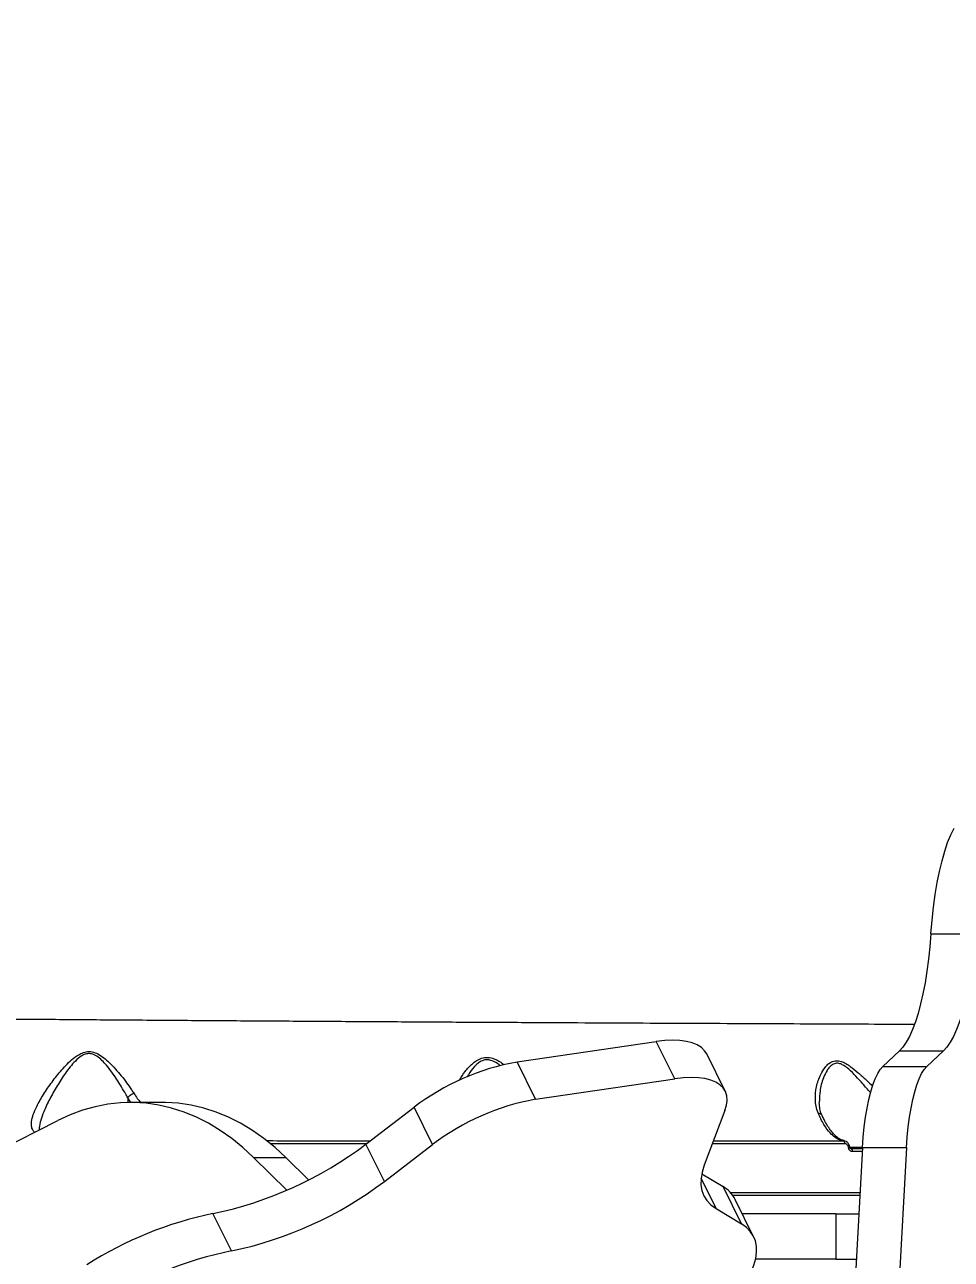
# Model space of a CAD drawing. Header units: millimetres. Extents: x -10374 to 11119, y -8221 to 9433.
# Drawn here: x 5477.7 to 5783.1, y 1986.6 to 2393.4 of the extents above; entities that cross this region are included whole.
import ezdxf

# ---------------------------------------------------------------- set-up
doc = ezdxf.new("R2010")
doc.units = ezdxf.units.MM
for name, color, linetype in [('DIKOM_ОБЪЕКТ', 7, 'Continuous'), ('DIKOM_РАЗМЕР_ЗОНА', 7, 'Continuous'), ('DIKOM_РАЗМЕР_ОБЪЕКТА', 7, 'Continuous')]:
    doc.layers.add(name, color=color, linetype=linetype)
doc.styles.add('style1', font='arial.ttf', dxfattribs={"width": 0.8})
doc.dimstyles.new('1-50', dxfattribs={"dimtxt": 300, "dimasz": 200, "dimexe": 100, "dimexo": 0, "dimgap": 100, "dimtad": 0, "dimdec": 0, "dimtxsty": 'style1', "dimcen": 0, "dimclrd": 7, "dimclre": 7, "dimadec": 1, "dimazin": 2, "dimtfac": 1, "dimtdec": 0, "dimtmove": 1, "dimatfit": 3, "dimfxl": 0, "dimlwd": 25, "dimlwe": 18, "dimarcsym": 0})

# ---------------------------------------------------------------- blocks, each defined once
blk = doc.blocks.new('*D15')
at = {"layer": 'Defpoints', "color": 0, "transparency": 16777216}
for p in [(-5227.87, 8308.78), (9119.43, -1150.4), (-5227.87, -1991.82)]:
    blk.add_point(p, dxfattribs=at)
at = {"layer": 'DIKOM_РАЗМЕР_ОБЪЕКТА', "color": 7, "lineweight": 18, "transparency": 16777216}
for p, q in [((-5227.87, -1991.82), (-5227.87, 8408.78)), ((9119.43, -1150.4), (9119.43, 8408.78))]:
    blk.add_line(p, q, dxfattribs=at)
at = {"layer": 'DIKOM_РАЗМЕР_ОБЪЕКТА', "color": 7, "lineweight": 25, "transparency": 16777216}
for p, q in [((-5027.87, 8308.78), (187.44, 8308.78)), ((8919.43, 8308.78), (1267.22, 8308.78))]:
    blk.add_line(p, q, dxfattribs=at)
at = {"layer": 'DIKOM_РАЗМЕР_ОБЪЕКТА', "color": 7, "transparency": 16777216}
for points in [[(-5027.87, 8342.11), (-5027.87, 8275.44), (-5227.87, 8308.78)], [(8919.43, 8342.11), (8919.43, 8275.44), (9119.43, 8308.78)]]:
    blk.add_solid(points, dxfattribs=at)
at = {"layer": 'DIKOM_РАЗМЕР_ОБЪЕКТА', "color": 0, "transparency": 16777216, "insert": (727.33, 8308.78), "char_height": 300, "attachment_point": 5, "style": 'style1'}
blk.add_mtext('14350', dxfattribs=at)
blk = doc.blocks.new('*D14')
at = {"layer": 'Defpoints', "color": 0, "transparency": 16777216}
for p in [(-7515.85, 9236.32), (11119.43, -1423.4), (-7515.85, -2401.58)]:
    blk.add_point(p, dxfattribs=at)
at = {"layer": 'DIKOM_РАЗМЕР_ЗОНА', "color": 7, "lineweight": 18, "transparency": 16777216}
for p, q in [((-7515.85, -2401.58), (-7515.85, 9336.32)), ((11119.43, -1423.4), (11119.43, 9336.32))]:
    blk.add_line(p, q, dxfattribs=at)
at = {"layer": 'DIKOM_РАЗМЕР_ЗОНА', "color": 7, "lineweight": 25, "transparency": 16777216}
for p, q in [((-7315.85, 9236.32), (77.56, 9236.32)), ((10919.43, 9236.32), (1157.34, 9236.32))]:
    blk.add_line(p, q, dxfattribs=at)
at = {"layer": 'DIKOM_РАЗМЕР_ЗОНА', "color": 7, "transparency": 16777216}
for points in [[(-7315.85, 9269.65), (-7315.85, 9202.98), (-7515.85, 9236.32)], [(10919.43, 9269.65), (10919.43, 9202.98), (11119.43, 9236.32)]]:
    blk.add_solid(points, dxfattribs=at)
at = {"layer": 'DIKOM_РАЗМЕР_ЗОНА', "color": 0, "transparency": 16777216, "insert": (617.45, 9236.32), "char_height": 300, "attachment_point": 5, "style": 'style1'}
blk.add_mtext('18650', dxfattribs=at)

msp = doc.modelspace()

# ---------------------------------------------------------------- linework, layer by layer
at = {"layer": 'DIKOM_ОБЪЕКТ', "color": 7, "linetype": 'Continuous', "lineweight": 15}
for p, q in [((5776.42, 2093.85), (5790.91, 2093.85)), ((5640.03, 2051.61), (5685.9, 2058.34)), ((5691.99, 2046.05), (5685.9, 2058.34)), ((5766.08, 2055.3), (5760.6, 2050.16)), ((5766.08, 2055.3), (5780.57, 2055.3)), ((5780.57, 2055.3), (5775.09, 2050.16)), ((5646.12, 2039.32), (5640.03, 2051.61)), ((5708.63, 2041.96), (5702.53, 2054.25)), ((5760.6, 2050.16), (5775.09, 2050.16)), ((5646.12, 2039.32), (5691.99, 2046.05)), ((5512.68, 2038.25), (5511.68, 2039.81)), ((5511.68, 2039.81), (5511.68, 2038.25)), ((5523.18, 2038.25), (5512.58, 2038.25)), ((5590.18, 2024.57), (5606.08, 2036.71)), ((5612.17, 2024.42), (5606.08, 2036.71)), ((5708.53, 2035.59), (5701.71, 2017.56)), ((5445.04, 2010.26), (5488.67, 2032.38)), ((5596.27, 2012.28), (5590.18, 2024.57)), ((5596.27, 2012.28), (5612.17, 2024.42)), ((5749.66, 2023.6), (5753.89, 2023.6)), ((5749.91, 2023.1), (5753.86, 2023.1)), ((5753.81, 2022.1), (5750.51, 2022.1)), ((5753.88, 2023.42), (5750.84, 1968.11)), ((5753.88, 2023.42), (5768.37, 2023.42)), ((5768.37, 2023.42), (5765.33, 1968.11)), ((5564.11, 2009.37), (5553.18, 2020.18)), ((5553.18, 2020.18), (5563.77, 2020.18)), ((5571.27, 2012.77), (5563.77, 2020.18)), ((5700.89, 2014.78), (5707.88, 2010.54)), ((5705.57, 2003.35), (5700.65, 2013.28)), ((5713.97, 1998.25), (5707.88, 2010.54)), ((5753.01, 2007.6), (5711.14, 2007.6)), ((5717.98, 1994.05), (5711.89, 2006.34)), ((5545.88, 1989.36), (5539.79, 2001.65)), ((5705.57, 2003.35), (5713.97, 1998.25)), ((5745.03, 2001.6), (5714.24, 2001.6)), ((5745.03, 2001.6), (5745.03, 1986.6)), ((5745.03, 2001.6), (5752.68, 2001.6)), ((5745.03, 1986.6), (5718.61, 1986.6)), ((5745.03, 1986.6), (5751.85, 1986.6))]:
    msp.add_line(p, q, dxfattribs=at)
at = {"layer": 'DIKOM_ОБЪЕКТ', "color": 7, "linetype": 'Continuous', "lineweight": 15, "flags": 128}
for points in [[(5776.42, 2093.85), (5776.8, 2098.3), (5777.27, 2102.62), (5777.84, 2106.77), (5778.5, 2110.71), (5779.24, 2114.42), (5780.06, 2117.87), (5780.96, 2121.04), (5781.92, 2123.91), (5782.94, 2126.44), (5784.02, 2128.63)], [(5776.42, 2093.85), (5776.06, 2089.59), (5775.61, 2085.46), (5775.08, 2081.49), (5774.46, 2077.7), (5773.77, 2074.11), (5773.01, 2070.75), (5772.17, 2067.64), (5771.28, 2064.81), (5770.32, 2062.27), (5769.32, 2060.03), (5768.27, 2058.12), (5767.19, 2056.54), (5766.08, 2055.3)], [(5790.91, 2093.85), (5790.55, 2089.59), (5790.1, 2085.46), (5789.57, 2081.49), (5788.95, 2077.7), (5788.26, 2074.11), (5787.5, 2070.75), (5786.66, 2067.64), (5785.77, 2064.81), (5784.81, 2062.27), (5783.81, 2060.03), (5782.76, 2058.12), (5781.68, 2056.54), (5780.57, 2055.3)], [(5702.53, 2054.25), (5701.83, 2055.34), (5700.76, 2056.38), (5699.4, 2057.25), (5697.75, 2057.92), (5695.83, 2058.41), (5693.66, 2058.69), (5691.27, 2058.78), (5688.67, 2058.66), (5685.9, 2058.34)], [(5708.53, 2035.59), (5709.05, 2037.34), (5709.25, 2038.97), (5709.13, 2040.48), (5708.68, 2041.84), (5707.92, 2043.05), (5706.85, 2044.1), (5705.49, 2044.96), (5703.84, 2045.64), (5701.92, 2046.12), (5699.75, 2046.41), (5697.36, 2046.49), (5694.76, 2046.37), (5691.99, 2046.05)], [(5753.88, 2023.42), (5754.12, 2026.87), (5754.44, 2030.21), (5754.86, 2033.41), (5755.35, 2036.42), (5755.93, 2039.22), (5756.57, 2041.79), (5757.28, 2044.08), (5758.04, 2046.09), (5758.86, 2047.78), (5759.71, 2049.14), (5760.6, 2050.16)], [(5768.37, 2023.42), (5768.6, 2026.87), (5768.93, 2030.21), (5769.35, 2033.41), (5769.84, 2036.42), (5770.42, 2039.22), (5771.06, 2041.79), (5771.77, 2044.08), (5772.53, 2046.09), (5773.35, 2047.78), (5774.2, 2049.14), (5775.09, 2050.16)], [(5553.18, 2020.18), (5549.65, 2023.46), (5545.98, 2026.43), (5542.2, 2029.09), (5538.31, 2031.42), (5534.33, 2033.42), (5530.27, 2035.08), (5526.14, 2036.4), (5521.97, 2037.37), (5517.77, 2037.99), (5513.55, 2038.24), (5509.32, 2038.15), (5505.11, 2037.7), (5500.92, 2036.89), (5496.78, 2035.73), (5492.69, 2034.22), (5488.67, 2032.38)], [(5563.77, 2020.18), (5560.24, 2023.46), (5556.57, 2026.43), (5552.79, 2029.09), (5548.9, 2031.42), (5544.92, 2033.42), (5540.86, 2035.08), (5536.74, 2036.4), (5532.57, 2037.37), (5528.36, 2037.99), (5524.14, 2038.24), (5523.18, 2038.25)], [(5749.91, 2023.1), (5750.03, 2023.08), (5750.14, 2023.02), (5750.24, 2022.93), (5750.33, 2022.81), (5750.41, 2022.66), (5750.46, 2022.48), (5750.5, 2022.3), (5750.51, 2022.1)], [(5701.71, 2017.56), (5701, 2015.29), (5700.63, 2013.13), (5700.61, 2011.1), (5700.93, 2009.22), (5701.59, 2007.49), (5702.59, 2005.93), (5703.92, 2004.55), (5705.57, 2003.35)], [(5714.4, 1977.67), (5715.93, 1980.08), (5717.15, 1982.42), (5718.06, 1984.68), (5718.66, 1986.85), (5718.94, 1988.9), (5718.9, 1990.84), (5718.54, 1992.63), (5717.87, 1994.28), (5716.87, 1995.77), (5715.57, 1997.1), (5713.97, 1998.25)]]:
    msp.add_lwpolyline(points, dxfattribs=at)
at = {"layer": 'DIKOM_ОБЪЕКТ', "color": 7, "linetype": 'Continuous', "lineweight": 15}
for centre, radius, start, end in [((4709, 2007.6), 1210, 1.54439, 30.95261), ((4709, 2007.6), 1168.37, 3.22698, 27.77302), ((5653.83, 1974.03), 78.79, 100.0875, 127.3001), ((5659.92, 1961.75), 78.78, 100.0858, 127.3019), ((5514.28, 2124.59), 125.56, 281.7207, 307.1918), ((5747.14, 2024.81), 0.907, 350.8114, 68.451), ((5749.2, 2024.35), 0.957, 273.4383, 298.3159), ((5520.37, 2112.3), 125.55, 281.7204, 307.1926), ((5702.85, 2001.72), 10.16, 27.0872, 60.2992), ((5564.76, 1880.19), 124, 101.6184, 122.4674), ((5570.85, 1867.91), 124, 101.618, 122.4678)]:
    msp.add_arc(centre, radius, start, end, dxfattribs=at)
for points, knots in [([(5207.33, 2307.02), (5212.06, 2309.86), (5222.65, 2316.23), (5239.69, 2326.47), (5258.36, 2337.68), (5277.47, 2349.17), (5296.92, 2360.85), (5316.61, 2372.69), (5336.5, 2384.64), (5356.55, 2396.68), (5376.72, 2408.8), (5396.96, 2420.96), (5417.16, 2433.1), (5437.23, 2445.16), (5456.86, 2456.96), (5476.03, 2468.48), (5494.72, 2479.71), (5513.12, 2490.76), (5531.16, 2501.6), (5548.74, 2512.16), (5566.05, 2522.56), (5583.01, 2532.75), (5599.58, 2542.71), (5615.5, 2552.28), (5630.72, 2561.42), (5645.14, 2570.08), (5658.72, 2578.24), (5671.42, 2585.87), (5683.23, 2592.97), (5694.13, 2599.52), (5704.07, 2605.49), (5712.99, 2610.86), (5720.37, 2615.29), (5726.4, 2618.91), (5731.29, 2621.85), (5735.47, 2624.36), (5738.97, 2626.47), (5741.75, 2628.14), (5743.76, 2629.34), (5745.04, 2630.11), (5745.22, 2630.22), (5745.31, 2630.28)], [0, 0, 0, 0, 0.021635, 0.048472, 0.075394, 0.102358, 0.129323, 0.156245, 0.183082, 0.209919, 0.236841, 0.263805, 0.29077, 0.317692, 0.344529, 0.370377, 0.3963, 0.422262, 0.448224, 0.474147, 0.499995, 0.526832, 0.553754, 0.580718, 0.607683, 0.634604, 0.661441, 0.688278, 0.7152, 0.742165, 0.769129, 0.796051, 0.822888, 0.844633, 0.866402, 0.88817, 0.909915, 0.932424, 0.954958, 0.977491, 1, 1, 1, 1]), ([(5746.69, 2629.93), (5746.64, 2629.9), (5746.51, 2629.83), (5745.39, 2629.15), (5743.04, 2627.74), (5739.56, 2625.65), (5734.92, 2622.86), (5729.11, 2619.37), (5722.25, 2615.25), (5714.4, 2610.53), (5705.61, 2605.25), (5695.76, 2599.33), (5684.83, 2592.76), (5672.82, 2585.55), (5660.01, 2577.85), (5646.45, 2569.71), (5632.23, 2561.16), (5617.11, 2552.08), (5601.11, 2542.46), (5584.27, 2532.34), (5567.15, 2522.06), (5549.85, 2511.66), (5532.47, 2501.22), (5514.52, 2490.43), (5496.03, 2479.32), (5477.04, 2467.92), (5457.72, 2456.31), (5438.12, 2444.53), (5418.29, 2432.62), (5398.18, 2420.53), (5377.83, 2408.3), (5357.32, 2395.98), (5337.09, 2383.82), (5317.22, 2371.88), (5297.74, 2360.18), (5278.36, 2348.54), (5259.13, 2336.98), (5240.14, 2325.57), (5222.87, 2315.2), (5212.16, 2308.76), (5207.42, 2305.91)], [0, 0, 0, 0, 0.015651, 0.042167, 0.068704, 0.09522, 0.122506, 0.149814, 0.177101, 0.203617, 0.230153, 0.256669, 0.283955, 0.311264, 0.33855, 0.365066, 0.391602, 0.418118, 0.445404, 0.472713, 0.499999, 0.52556, 0.55114, 0.576701, 0.602949, 0.629218, 0.655467, 0.681983, 0.708519, 0.735035, 0.762321, 0.78963, 0.816916, 0.843432, 0.869969, 0.896485, 0.923771, 0.951079, 0.978366, 1, 1, 1, 1]), ([(5737.06, 2559.87), (5735.97, 2559.21), (5733.8, 2557.89), (5729.24, 2555.13), (5723.77, 2551.82), (5717.31, 2547.91), (5709.92, 2543.43), (5701.6, 2538.39), (5692.36, 2532.79), (5682.22, 2526.65), (5671.23, 2519.99), (5659.44, 2512.85), (5646.9, 2505.24), (5633.64, 2497.21), (5619.68, 2488.74), (5605.04, 2479.85), (5589.79, 2470.59), (5573.99, 2461), (5557.72, 2451.11), (5541.02, 2440.96), (5523.9, 2430.55), (5506.4, 2419.9), (5488.59, 2409.05), (5470.56, 2398.06), (5452.38, 2386.97), (5434.09, 2375.81), (5415.73, 2364.6), (5397.33, 2353.34), (5378.96, 2342.1), (5360.71, 2330.91), (5342.65, 2319.82), (5326.18, 2309.7), (5311.25, 2300.51), (5302.34, 2295.01), (5297.88, 2292.26)], [0, 0, 0, 0, 0.031557, 0.063213, 0.09492, 0.126627, 0.158283, 0.189839, 0.221397, 0.253054, 0.284762, 0.31647, 0.348127, 0.379685, 0.411265, 0.442944, 0.474674, 0.506404, 0.538084, 0.569664, 0.601295, 0.633025, 0.664806, 0.696588, 0.728318, 0.75995, 0.791659, 0.823468, 0.855327, 0.887186, 0.918995, 0.950705, 0.975353, 1, 1, 1, 1]), ([(5025.64, 2199.02), (5025.69, 2199.05), (5025.81, 2199.12), (5026.94, 2199.8), (5029.28, 2201.21), (5032.76, 2203.3), (5037.4, 2206.09), (5043.21, 2209.58), (5050.07, 2213.7), (5057.93, 2218.42), (5066.71, 2223.7), (5076.56, 2229.62), (5087.5, 2236.19), (5099.51, 2243.4), (5112.32, 2251.1), (5125.87, 2259.25), (5140.09, 2267.79), (5155.21, 2276.87), (5171.21, 2286.49), (5188.06, 2296.61), (5205.18, 2306.9), (5222.47, 2317.29), (5239.85, 2327.73), (5257.8, 2338.52), (5276.3, 2349.63), (5295.28, 2361.04), (5314.6, 2372.64), (5334.2, 2384.42), (5354.03, 2396.34), (5374.15, 2408.42), (5394.5, 2420.65), (5415.01, 2432.98), (5435.23, 2445.13), (5455.11, 2457.07), (5474.58, 2468.77), (5493.97, 2480.42), (5513.19, 2491.97), (5532.18, 2503.38), (5549.45, 2513.75), (5560.17, 2520.2), (5564.91, 2523.04)], [0, 0, 0, 0, 0.015651, 0.042167, 0.068704, 0.09522, 0.122506, 0.149814, 0.177101, 0.203617, 0.230153, 0.256669, 0.283955, 0.311263, 0.33855, 0.365066, 0.391602, 0.418118, 0.445404, 0.472713, 0.499999, 0.52556, 0.551139, 0.576701, 0.602949, 0.629218, 0.655467, 0.681983, 0.708519, 0.735035, 0.762321, 0.78963, 0.816916, 0.843432, 0.869969, 0.896485, 0.923771, 0.951079, 0.978366, 1, 1, 1, 1]), ([(5565, 2521.93), (5560.27, 2519.09), (5549.67, 2512.72), (5532.64, 2502.49), (5513.96, 2491.27), (5494.85, 2479.78), (5475.41, 2468.1), (5455.71, 2456.26), (5435.82, 2444.31), (5415.77, 2432.27), (5395.6, 2420.15), (5375.37, 2407.99), (5355.17, 2395.85), (5335.1, 2383.79), (5315.46, 2372), (5296.29, 2360.48), (5277.6, 2349.25), (5259.2, 2338.19), (5241.17, 2327.35), (5223.58, 2316.79), (5206.28, 2306.39), (5189.32, 2296.2), (5172.75, 2286.24), (5156.82, 2276.67), (5141.61, 2267.53), (5127.19, 2258.87), (5113.61, 2250.71), (5100.91, 2243.08), (5089.1, 2235.98), (5078.2, 2229.43), (5068.26, 2223.46), (5059.33, 2218.1), (5051.95, 2213.66), (5045.93, 2210.04), (5041.03, 2207.1), (5036.85, 2204.59), (5033.35, 2202.49), (5030.57, 2200.82), (5028.56, 2199.61), (5027.28, 2198.84), (5027.1, 2198.73), (5027.01, 2198.68)], [0, 0, 0, 0, 0.021635, 0.048472, 0.075394, 0.102359, 0.129323, 0.156245, 0.183082, 0.209919, 0.236841, 0.263805, 0.29077, 0.317692, 0.344529, 0.370377, 0.3963, 0.422262, 0.448224, 0.474147, 0.499995, 0.526832, 0.553754, 0.580718, 0.607683, 0.634604, 0.661441, 0.688278, 0.7152, 0.742165, 0.769129, 0.796051, 0.822888, 0.844633, 0.866402, 0.88817, 0.909915, 0.932424, 0.954958, 0.977491, 1, 1, 1, 1]), ([(5360.38, 2066.89), (5366.28, 2066.82), (5378.1, 2066.68), (5396.19, 2066.49), (5414.5, 2066.31), (5433.26, 2066.13), (5452.43, 2065.96), (5471.98, 2065.79), (5491.6, 2065.64), (5511.88, 2065.48), (5532.78, 2065.33), (5554.27, 2065.19), (5575.6, 2065.05), (5596.69, 2064.92), (5617.43, 2064.8), (5637.73, 2064.69), (5657.55, 2064.59), (5676.87, 2064.49), (5695.66, 2064.4), (5713.82, 2064.32), (5731.28, 2064.24), (5747.91, 2064.17), (5761.16, 2064.11), (5768.54, 2064.09), (5770.96, 2064.08)], [0, 0, 0, 0, 0.042323, 0.084697, 0.12707, 0.169393, 0.213452, 0.257568, 0.301684, 0.345742, 0.394228, 0.442868, 0.491586, 0.540304, 0.588943, 0.637428, 0.685753, 0.734231, 0.782787, 0.831343, 0.87982, 0.928145, 0.976354, 1, 1, 1, 1]), ([(5480.95, 2028.46), (5480.75, 2028.7), (5480.25, 2029.28), (5479.94, 2030.45), (5479.93, 2032.14), (5480.48, 2034.32), (5481.77, 2037.29), (5483.82, 2040.88), (5486.65, 2044.95), (5489.82, 2049.05), (5492.99, 2052.29), (5495.8, 2054.3), (5497.97, 2055.07), (5499.99, 2055.06), (5501.99, 2054.28), (5503.85, 2053.02), (5506.51, 2050.63), (5509.67, 2047.07), (5512.2, 2043.59), (5513.44, 2041.72), (5513.7, 2041.33)], [0, 0, 0, 0, 0.029987, 0.074308, 0.11866, 0.180498, 0.242432, 0.328123, 0.413948, 0.497262, 0.580292, 0.625892, 0.654527, 0.683657, 0.715067, 0.750721, 0.786523, 0.881017, 0.97562, 1, 1, 1, 1]), ([(5511.69, 2039.82), (5511.69, 2039.82), (5511.47, 2040.23), (5510.39, 2042.19), (5508.21, 2045.83), (5505.54, 2049.63), (5503.2, 2052.19), (5501.62, 2053.54), (5499.96, 2054.35), (5498.76, 2054.42), (5497.66, 2054.22), (5496.18, 2053.56), (5494.41, 2051.99), (5492.68, 2050.02), (5490.63, 2047.26), (5488.32, 2043.68), (5485.9, 2039.35), (5484.11, 2035.56), (5483, 2032.4), (5482.53, 2030.45), (5482.54, 2029.53), (5482.54, 2029.35)], [0, 0, 0, 0, 0.000102, 0.027784, 0.133912, 0.242362, 0.280951, 0.320251, 0.352586, 0.376394, 0.381841, 0.411222, 0.460279, 0.506588, 0.55295, 0.647912, 0.744792, 0.84378, 0.912942, 0.983751, 1, 1, 1, 1]), ([(5621.03, 2045.62), (5621.61, 2046.58), (5622.77, 2048.5), (5625.06, 2050.99), (5627.43, 2052.66), (5629.8, 2053.26), (5632.2, 2052.89), (5634.2, 2051.89), (5635.33, 2050.99), (5635.68, 2050.71)], [0, 0, 0, 0, 0.201073, 0.402075, 0.566857, 0.673242, 0.787154, 0.934757, 1, 1, 1, 1]), ([(5634.28, 2050.42), (5634.21, 2050.5), (5633.48, 2051.2), (5632.13, 2051.98), (5630.63, 2052.35), (5629.41, 2052.34), (5628.25, 2051.98), (5627.01, 2051.13), (5625.51, 2049.68), (5624.32, 2048.16), (5623.71, 2046.94), (5623.59, 2046.71)], [0, 0, 0, 0, 0.02101, 0.20455, 0.309715, 0.340792, 0.468342, 0.570716, 0.676027, 0.939002, 1, 1, 1, 1]), ([(5739.2, 2034.86), (5738.96, 2035.58), (5738.48, 2037.01), (5738.2, 2039.87), (5738.52, 2043.45), (5739.74, 2047.05), (5741.19, 2049.52), (5742.45, 2050.88), (5743.65, 2051.72), (5745.12, 2052.13), (5746.76, 2051.89), (5748.33, 2051.19), (5750.24, 2049.94), (5752.48, 2048.1), (5754.9, 2045.84), (5756.48, 2044.32), (5757.2, 2043.63)], [0, 0, 0, 0, 0.07627, 0.152583, 0.286625, 0.420645, 0.5048, 0.548025, 0.591116, 0.641361, 0.686053, 0.729916, 0.773967, 0.853165, 0.932565, 1, 1, 1, 1]), ([(5756.5, 2041.51), (5755.64, 2042.5), (5754.04, 2044.33), (5751.7, 2046.97), (5749.64, 2049.03), (5747.94, 2050.36), (5746.58, 2051.05), (5745.24, 2051.29), (5743.96, 2050.84), (5742.94, 2049.94), (5741.88, 2048.49), (5740.68, 2045.86), (5739.73, 2042.38), (5739.71, 2039.83), (5739.7, 2038.74)], [0, 0, 0, 0, 0.111326, 0.207367, 0.303132, 0.366507, 0.403838, 0.452885, 0.508352, 0.558177, 0.60823, 0.709529, 0.875022, 1, 1, 1, 1]), ([(5511.68, 2039.81), (5511.68, 2039.81), (5511.68, 2039.81), (5511.68, 2039.82), (5511.69, 2039.82), (5511.69, 2039.82)], [0, 0, 0, 0, 0.43571, 0.794313, 1, 1, 1, 1]), ([(5511.69, 2039.82), (5511.84, 2040.01), (5512.14, 2040.4), (5512.81, 2040.92), (5513.36, 2041.2), (5513.65, 2041.31), (5513.7, 2041.33)], [0, 0, 0, 0, 0.31573, 0.631466, 0.94375, 1, 1, 1, 1]), ([(5513.7, 2041.33), (5514.07, 2040.75), (5514.79, 2039.65), (5515.59, 2038.7), (5515.97, 2038.25)], [0, 0, 0, 0, 0.526027, 1, 1, 1, 1]), ([(5740.53, 2033.97), (5740.45, 2034.13), (5740.12, 2034.83), (5739.81, 2036.21), (5739.59, 2037.65), (5739.63, 2038.53), (5739.64, 2038.74)], [0, 0, 0, 0, 0.114918, 0.487151, 0.877276, 1, 1, 1, 1]), ([(5747.47, 2025.65), (5747.08, 2025.73), (5746.16, 2025.94), (5744.72, 2026.75), (5742.97, 2028.33), (5741.07, 2030.85), (5739.83, 2033.52), (5739.2, 2034.86)], [0, 0, 0, 0, 0.130167, 0.308137, 0.488272, 0.74085, 1, 1, 1, 1]), ([(5739.2, 2034.86), (5739.23, 2034.86), (5739.49, 2034.81), (5739.95, 2034.63), (5740.35, 2034.32), (5740.44, 2034.07), (5740.46, 2034.01)], [0, 0, 0, 0, 0.045389, 0.455122, 0.880008, 1, 1, 1, 1]), ([(5747.78, 2025.71), (5747.59, 2025.74), (5747.15, 2025.81), (5746.34, 2026.2), (5745.35, 2026.88), (5744.29, 2027.9), (5743.24, 2029.18), (5742.2, 2030.76), (5741.29, 2032.38), (5740.75, 2033.57), (5740.54, 2034.05)], [0, 0, 0, 0, 0.096592, 0.230709, 0.373581, 0.50983, 0.644031, 0.777814, 0.911479, 1, 1, 1, 1]), ([(5557.44, 2025.69), (5558.15, 2025.69), (5566.15, 2025.68), (5577.59, 2025.68), (5588.19, 2025.68), (5591.63, 2025.68)], [0, 0, 0, 0, 0.061469, 0.695243, 1, 1, 1, 1]), ([(5590.33, 2024.68), (5587.54, 2024.68), (5577.5, 2024.69), (5566.89, 2024.69), (5559.04, 2024.69), (5558.58, 2024.69)], [0, 0, 0, 0, 0.265622, 0.957583, 1, 1, 1, 1]), ([(5748.03, 2024.66), (5745.15, 2024.66), (5736.71, 2024.66), (5722.23, 2024.66), (5710.53, 2024.67), (5704.43, 2024.67), (5704.4, 2024.67)], [0, 0, 0, 0, 0.205759, 0.601819, 0.997878, 1, 1, 1, 1]), ([(5704.77, 2025.66), (5710.39, 2025.65), (5721.98, 2025.65), (5736.11, 2025.65), (5744.59, 2025.65), (5747.47, 2025.65)], [0, 0, 0, 0, 0.382694, 0.790294, 1, 1, 1, 1]), ([(5747.47, 2025.65), (5747.55, 2025.65), (5747.67, 2025.65), (5747.78, 2025.61), (5747.82, 2025.6)], [0, 0, 0, 0, 0.666454, 1, 1, 1, 1]), ([(5749.65, 2023.5), (5749.65, 2023.54), (5749.63, 2023.88), (5749.38, 2024.5), (5748.83, 2025.17), (5748.26, 2025.55), (5747.9, 2025.58), (5747.83, 2025.58)], [0, 0, 0, 0, 0.039495, 0.331942, 0.628705, 0.923238, 1, 1, 1, 1]), ([(5749.26, 2023.39), (5749.23, 2023.55), (5749.16, 2023.87), (5748.91, 2024.26), (5748.57, 2024.54), (5748.26, 2024.65), (5748.08, 2024.66), (5748.03, 2024.66)], [0, 0, 0, 0, 0.226349, 0.452741, 0.682391, 0.920775, 1, 1, 1, 1]), ([(5750.51, 2022.1), (5750.47, 2022.11), (5750.28, 2022.11), (5749.96, 2022.22), (5749.62, 2022.51), (5749.36, 2022.91), (5749.3, 2023.23), (5749.26, 2023.39)], [0, 0, 0, 0, 0.079597, 0.319499, 0.549818, 0.774908, 1, 1, 1, 1]), ([(5749.91, 2023.1), (5749.9, 2023.1), (5749.89, 2023.09), (5749.8, 2023.15), (5749.73, 2023.26), (5749.68, 2023.38), (5749.67, 2023.47), (5749.66, 2023.51)], [0, 0, 0, 0, 0.354762, 0.58561, 0.756145, 0.899066, 1, 1, 1, 1]), ([(5710.13, 2008.6), (5716.47, 2008.6), (5729.55, 2008.6), (5743.81, 2008.6), (5751.52, 2008.6), (5753.06, 2008.6)], [0, 0, 0, 0, 0.429608, 0.886248, 1, 1, 1, 1])]:
    msp.add_open_spline(points, degree=3, knots=knots, dxfattribs=at)

# ---------------------------------------------------------------- dimensions: what is measured, and where the dimension line sits
at = {"layer": 'DIKOM_РАЗМЕР_ЗОНА'}
dim = msp.add_linear_dim(base=(-7515.85, 9236.32), p1=(11119.43, -1423.4), p2=(-7515.85, -2401.58), angle=180, text='18650', dimstyle='1-50', override={"dimscale": 1, "dimtix": 0, "dimtofl": 1, "dimtmove": 1, "dimatfit": 3}, dxfattribs=at)
dim.commit()
dim.dimension.update_dxf_attribs({"geometry": '*D14', "text_midpoint": (617.45, 9236.32), "dimtype": 160})
at = {"layer": 'DIKOM_РАЗМЕР_ОБЪЕКТА'}
dim = msp.add_linear_dim(base=(-5227.87, 8308.78), p1=(9119.43, -1150.4), p2=(-5227.87, -1991.82), angle=180, text='14350', dimstyle='1-50', override={"dimscale": 1, "dimtix": 0, "dimtofl": 1, "dimtmove": 1, "dimatfit": 3}, dxfattribs=at)
dim.commit()
dim.dimension.update_dxf_attribs({"geometry": '*D15', "text_midpoint": (727.33, 8308.78), "dimtype": 160})

doc.saveas('drawing.dxf')
